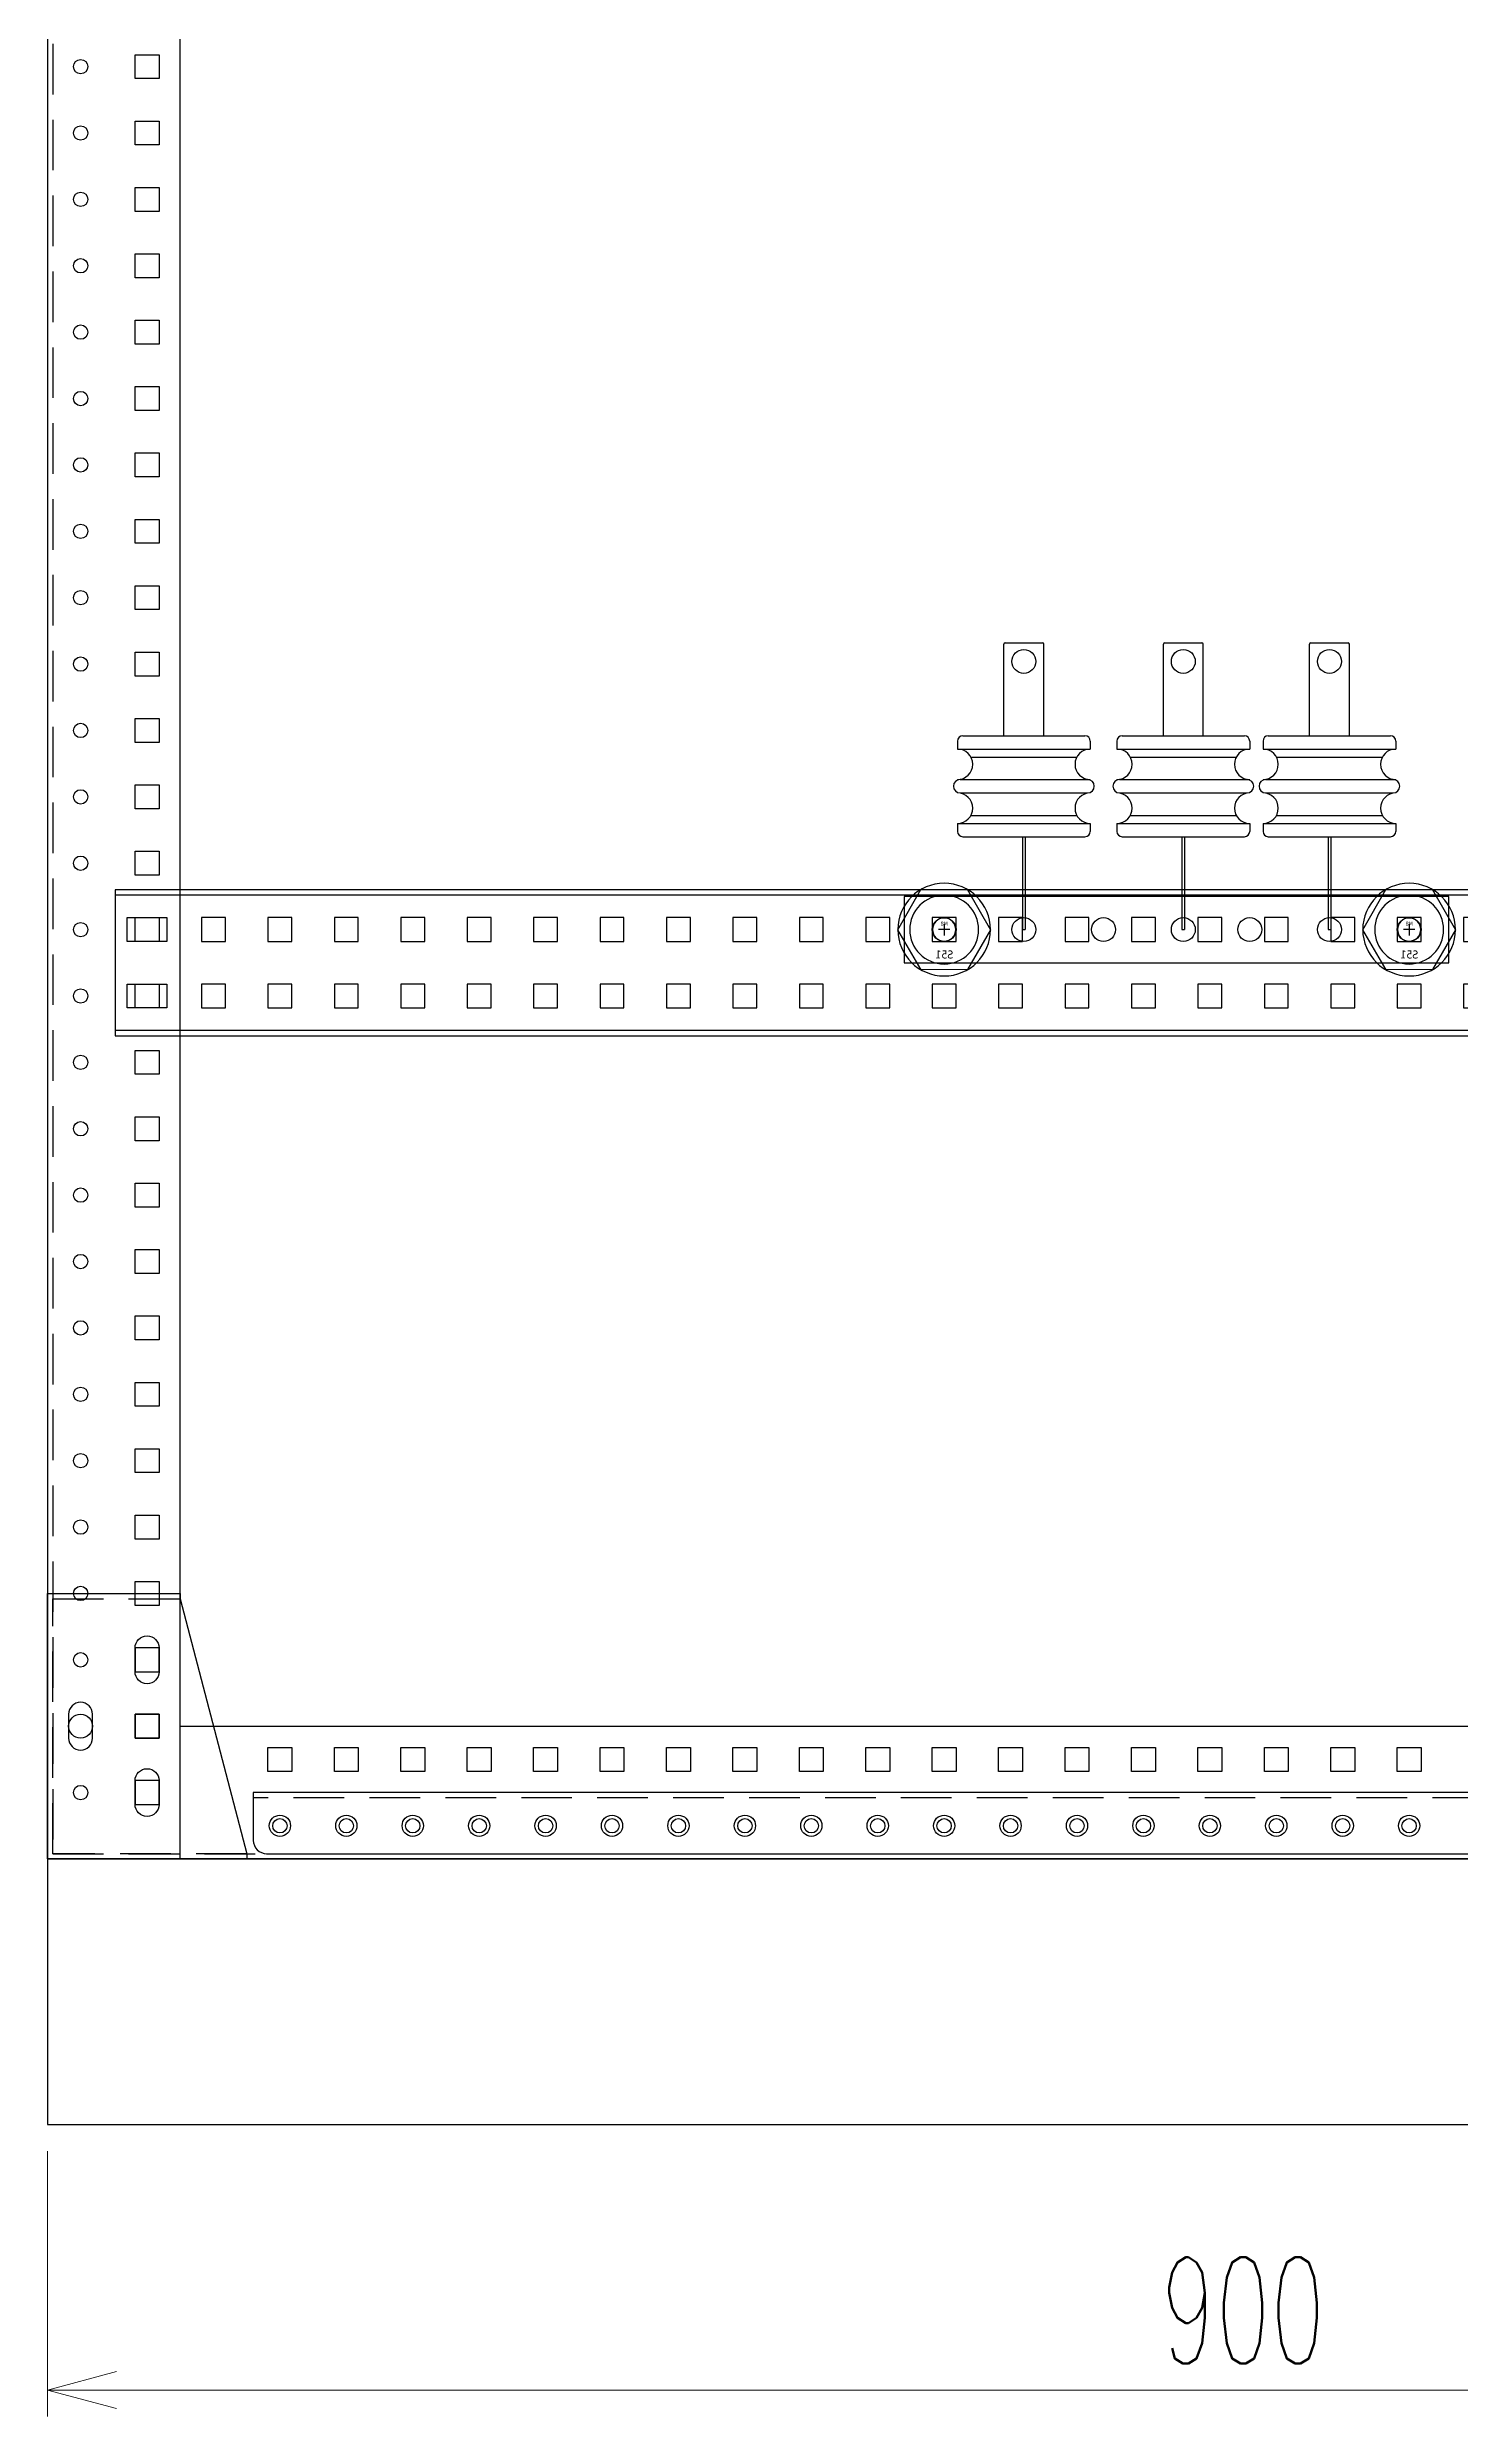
# Model space of a CAD drawing. Header units: millimetres. Extents: x 44190 to 77260, y -67199 to -50358.
# Drawn here: x 58922 to 59454, y -57655 to -56763 of the extents above; entities that cross this region are included whole.
import ezdxf

# ---------------------------------------------------------------- set-up
doc = ezdxf.new("R2010")
doc.units = ezdxf.units.MM
doc.header["$LTSCALE"] = 3
doc.linetypes.add('HIDDEN', pattern=[9.525, 6.35, -3.175])
doc.layers.add('@.DM. KÍCH THƯỚC', color=8, linetype='Continuous', transparency=0.2)
doc.layers.add('@.DM. NÉT CHÍNH', color=7, linetype='Continuous')
doc.layers.add('@.DM. NÉT ĐỤC', color=2, linetype='Continuous')
doc.styles.add('Ann_w01', font='romans.shx', dxfattribs={"width": 0.6, "bigfont": 'chineset.shx'})
doc.styles.get("Standard").update_dxf_attribs({"font": 'arial.ttf'})
doc.dimstyles.new('Dim 01_SC20', dxfattribs={"dimscale": 20, "dimtxt": 2, "dimasz": 1.3, "dimexe": 0.5, "dimexo": 0.5, "dimgap": 0.5, "dimtad": 1, "dimdec": 1, "dimzin": 12, "dimdsep": 46, "dimtxsty": 'Ann_w01', "dimblk": 'OPEN30', "dimcen": 1.5, "dimclrd": 6, "dimclre": 6, "dimclrt": 3, "dimadec": 1, "dimazin": 3, "dimtm": 1e-09, "dimtfac": 1, "dimtdec": 1, "dimtix": 1, "dimtmove": 0, "dimatfit": 3, "dimldrblk": 'OPEN30', "dimfxl": 1, "dimtolj": 1, "dimlwd": 20, "dimlwe": 20, "dimarcsym": 0})

# ---------------------------------------------------------------- blocks, each defined once
blk = doc.blocks.new('_Open30')
at = {"color": 0, "linetype": 'ByBlock', "lineweight": -2}
for p, q in [((-1, 0.268), (0, 0)), ((0, 0), (-1, -0.268)), ((0, 0), (-1, 0))]:
    blk.add_line(p, q, dxfattribs=at)
blk = doc.blocks.new('*D257')
at = {"layer": '@.DM. KÍCH THƯỚC', "color": 6, "lineweight": 20, "transparency": 16777216}
for p, q in [((59822.41, -57455.24), (59822.41, -57655.24)), ((58922.41, -57555.24), (58922.41, -57655.24)), ((59796.41, -57645.24), (58948.41, -57645.24))]:
    blk.add_line(p, q, dxfattribs=at)
at = {"layer": 'Defpoints', "color": 0, "transparency": 16777216}
for p in [(59822.41, -57445.24), (58922.41, -57545.24), (58922.41, -57645.24)]:
    blk.add_point(p, dxfattribs=at)
at = {"layer": '@.DM. KÍCH THƯỚC', "color": 6, "lineweight": 20, "transparency": 16777216, "xscale": 26, "yscale": 26, "zscale": 26, "rotation": 180}
blk.add_blockref('_Open30', (58922.41, -57645.24), dxfattribs=at)
at = {"layer": '@.DM. KÍCH THƯỚC', "color": 6, "lineweight": 20, "transparency": 16777216, "xscale": 26, "yscale": 26, "zscale": 26}
blk.add_blockref('_Open30', (59822.41, -57645.24), dxfattribs=at)
at = {"layer": '@.DM. KÍCH THƯỚC', "color": 3, "transparency": 16777216, "insert": (59372.41, -57615.24), "char_height": 40, "attachment_point": 5, "style": 'Ann_w01'}
blk.add_mtext('\\A1;900', dxfattribs=at)
blk = doc.blocks.new('A$C95002fa8')
at = {"layer": '@.DM. NÉT CHÍNH'}
blk.add_lwpolyline([(0, 100), (75, 100), (75, 0), (25, 0), (25, 2), (0, 98)], close=True, dxfattribs=at)
at = {"layer": '@.DM. NÉT CHÍNH', "linetype": 'HIDDEN'}
blk.add_lwpolyline([(0, 98), (73, 98), (73, 2), (25, 2)], dxfattribs=at)
at = {"layer": '@.DM. NÉT ĐỤC'}
for points in [[(42, 70.5), (42, 79.5), (33, 79.5), (33, 70.5)], [(42, 45.5), (42, 54.5), (33, 54.5), (33, 45.5)], [(42, 20.5), (42, 29.5), (33, 29.5), (33, 20.5)]]:
    blk.add_lwpolyline(points, close=True, dxfattribs=at)
for centre, radius in [((62.5, 75), 2.7), ((62.5, 50), 4.5), ((62.5, 25), 2.7)]:
    blk.add_circle(centre, radius, dxfattribs=at)
blk = doc.blocks.new('*U123')
at = {"layer": '@.DM. NÉT CHÍNH', "color": 1}
for p, q in [((0, 53), (824, 53)), ((0, 2), (824, 2))]:
    blk.add_line(p, q, dxfattribs=at)
for points in [[(0, 55), (824, 55), (824, 0), (0, 0)], [(19.5, 44.5), (19.5, 35.5), (4.5, 35.5), (4.5, 44.5)], [(32.5, 44.5), (41.5, 44.5), (41.5, 35.5), (32.5, 35.5)], [(57.5, 44.5), (66.5, 44.5), (66.5, 35.5), (57.5, 35.5)], [(82.5, 44.5), (91.5, 44.5), (91.5, 35.5), (82.5, 35.5)], [(107.5, 44.5), (116.5, 44.5), (116.5, 35.5), (107.5, 35.5)], [(132.5, 44.5), (141.5, 44.5), (141.5, 35.5), (132.5, 35.5)], [(157.5, 44.5), (166.5, 44.5), (166.5, 35.5), (157.5, 35.5)], [(182.5, 44.5), (191.5, 44.5), (191.5, 35.5), (182.5, 35.5)], [(207.5, 44.5), (216.5, 44.5), (216.5, 35.5), (207.5, 35.5)], [(232.5, 44.5), (241.5, 44.5), (241.5, 35.5), (232.5, 35.5)], [(257.5, 44.5), (266.5, 44.5), (266.5, 35.5), (257.5, 35.5)], [(282.5, 44.5), (291.5, 44.5), (291.5, 35.5), (282.5, 35.5)], [(307.5, 44.5), (316.5, 44.5), (316.5, 35.5), (307.5, 35.5)], [(332.5, 44.5), (341.5, 44.5), (341.5, 35.5), (332.5, 35.5)], [(357.5, 44.5), (366.5, 44.5), (366.5, 35.5), (357.5, 35.5)], [(382.5, 44.5), (391.5, 44.5), (391.5, 35.5), (382.5, 35.5)], [(407.5, 44.5), (416.5, 44.5), (416.5, 35.5), (407.5, 35.5)], [(432.5, 44.5), (441.5, 44.5), (441.5, 35.5), (432.5, 35.5)], [(457.5, 44.5), (466.5, 44.5), (466.5, 35.5), (457.5, 35.5)], [(482.5, 44.5), (491.5, 44.5), (491.5, 35.5), (482.5, 35.5)], [(507.5, 44.5), (516.5, 44.5), (516.5, 35.5), (507.5, 35.5)], [(532.5, 44.5), (541.5, 44.5), (541.5, 35.5), (532.5, 35.5)], [(557.5, 44.5), (566.5, 44.5), (566.5, 35.5), (557.5, 35.5)], [(582.5, 44.5), (591.5, 44.5), (591.5, 35.5), (582.5, 35.5)], [(607.5, 44.5), (616.5, 44.5), (616.5, 35.5), (607.5, 35.5)], [(632.5, 44.5), (641.5, 44.5), (641.5, 35.5), (632.5, 35.5)], [(657.5, 44.5), (666.5, 44.5), (666.5, 35.5), (657.5, 35.5)], [(682.5, 44.5), (691.5, 44.5), (691.5, 35.5), (682.5, 35.5)], [(707.5, 44.5), (716.5, 44.5), (716.5, 35.5), (707.5, 35.5)], [(732.5, 44.5), (741.5, 44.5), (741.5, 35.5), (732.5, 35.5)], [(757.5, 44.5), (766.5, 44.5), (766.5, 35.5), (757.5, 35.5)], [(782.5, 44.5), (791.5, 44.5), (791.5, 35.5), (782.5, 35.5)], [(804.5, 44.5), (804.5, 35.5), (819.5, 35.5), (819.5, 44.5)], [(19.5, 19.5), (19.5, 10.5), (4.5, 10.5), (4.5, 19.5)], [(32.5, 19.5), (41.5, 19.5), (41.5, 10.5), (32.5, 10.5)], [(57.5, 19.5), (66.5, 19.5), (66.5, 10.5), (57.5, 10.5)], [(82.5, 19.5), (91.5, 19.5), (91.5, 10.5), (82.5, 10.5)], [(107.5, 19.5), (116.5, 19.5), (116.5, 10.5), (107.5, 10.5)], [(132.5, 19.5), (141.5, 19.5), (141.5, 10.5), (132.5, 10.5)], [(157.5, 19.5), (166.5, 19.5), (166.5, 10.5), (157.5, 10.5)], [(182.5, 19.5), (191.5, 19.5), (191.5, 10.5), (182.5, 10.5)], [(207.5, 19.5), (216.5, 19.5), (216.5, 10.5), (207.5, 10.5)], [(232.5, 19.5), (241.5, 19.5), (241.5, 10.5), (232.5, 10.5)], [(257.5, 19.5), (266.5, 19.5), (266.5, 10.5), (257.5, 10.5)], [(282.5, 19.5), (291.5, 19.5), (291.5, 10.5), (282.5, 10.5)], [(307.5, 19.5), (316.5, 19.5), (316.5, 10.5), (307.5, 10.5)], [(332.5, 19.5), (341.5, 19.5), (341.5, 10.5), (332.5, 10.5)], [(357.5, 19.5), (366.5, 19.5), (366.5, 10.5), (357.5, 10.5)], [(382.5, 19.5), (391.5, 19.5), (391.5, 10.5), (382.5, 10.5)], [(407.5, 19.5), (416.5, 19.5), (416.5, 10.5), (407.5, 10.5)], [(432.5, 19.5), (441.5, 19.5), (441.5, 10.5), (432.5, 10.5)], [(457.5, 19.5), (466.5, 19.5), (466.5, 10.5), (457.5, 10.5)], [(482.5, 19.5), (491.5, 19.5), (491.5, 10.5), (482.5, 10.5)], [(507.5, 19.5), (516.5, 19.5), (516.5, 10.5), (507.5, 10.5)], [(532.5, 19.5), (541.5, 19.5), (541.5, 10.5), (532.5, 10.5)], [(557.5, 19.5), (566.5, 19.5), (566.5, 10.5), (557.5, 10.5)], [(582.5, 19.5), (591.5, 19.5), (591.5, 10.5), (582.5, 10.5)], [(607.5, 19.5), (616.5, 19.5), (616.5, 10.5), (607.5, 10.5)], [(632.5, 19.5), (641.5, 19.5), (641.5, 10.5), (632.5, 10.5)], [(657.5, 19.5), (666.5, 19.5), (666.5, 10.5), (657.5, 10.5)], [(682.5, 19.5), (691.5, 19.5), (691.5, 10.5), (682.5, 10.5)], [(707.5, 19.5), (716.5, 19.5), (716.5, 10.5), (707.5, 10.5)], [(732.5, 19.5), (741.5, 19.5), (741.5, 10.5), (732.5, 10.5)], [(757.5, 19.5), (766.5, 19.5), (766.5, 10.5), (757.5, 10.5)], [(782.5, 19.5), (791.5, 19.5), (791.5, 10.5), (782.5, 10.5)], [(804.5, 19.5), (804.5, 10.5), (819.5, 10.5), (819.5, 19.5)]]:
    blk.add_lwpolyline(points, close=True, dxfattribs=at)
blk = doc.blocks.new('*U76')
for p, q in [((-7.5, 50), (-7.5, 84.5)), ((-7, 85), (7, 85)), ((7.5, 50), (7.5, 84.5)), ((-25, 48), (-25, 45)), ((-25, 45), (25, 45)), ((-23, 50), (23, 50)), ((25, 48), (25, 45)), ((-25, 17), (25, 17)), ((-25, 17), (-25, 14)), ((-23, 12), (23, 12)), ((-0.5, 12), (-0.5, -23)), ((0.5, 12), (0.5, -23)), ((25, 17), (25, 14)), ((-0.5, -23), (0.5, -23))]:
    blk.add_line(p, q)
at = {"color": 32}
for p, q in [((-19.95, 42), (19.95, 42)), ((-24, 33.5), (25, 33.5)), ((-24, 28.5), (24, 28.5)), ((-19.95, 20), (19.95, 20))]:
    blk.add_line(p, q, dxfattribs=at)
blk.add_circle((0, 78), 4.5)
for centre, radius, start, end in [((-7, 84.5), 0.5, 90, 180), ((7, 84.5), 0.5, 0, 90), ((-23, 48), 2, 90, 180), ((23, 48), 2, 0, 90), ((-23, 14), 2, 180, 270), ((23, 14), 2, 270, 0)]:
    blk.add_arc(centre, radius, start, end)
for centre, radius, start, end in [((-25, 39.25), 5.75, 270, 90), ((25, 39.25), 5.75, 90, 270), ((-24, 31), 2.5, 90, 270), ((-25, 22.75), 5.75, 270, 90), ((25, 22.75), 5.75, 90, 270), ((24, 31), 2.5, 270, 90)]:
    blk.add_arc(centre, radius, start, end, dxfattribs=at)
blk = doc.blocks.new('*U665')
at = {"color": 252}
for p, q in [((-2.18, 9.53), (2.18, 9.53)), ((0, 11.71), (0, 7.34))]:
    blk.add_line(p, q, dxfattribs=at)
at = {"color": 1}
blk.add_lwpolyline([(-8.64, 24.7), (-17.46, 9.49), (-8.82, -5.54), (8.64, -5.65), (17.46, 9.42), (8.82, 24.6)], close=True, dxfattribs=at)
for radius in [17.46, 12.96, 4.37]:
    blk.add_circle((0, 9.53), radius, dxfattribs=at)
at = {"color": 1, "width": 30.0978, "attachment_point": 5}
for s, insert, char_height in [('{\\fTahoma|b0|i0|c0|p34;M8}', (-0.04, 11.77), 1.5), ('{\\fTahoma|b0|i0|c0|p34;S51}', (-0.04, 0.14), 3)]:
    blk.add_mtext(s, dxfattribs=dict(at, insert=insert, char_height=char_height))

msp = doc.modelspace()

# ---------------------------------------------------------------- linework, layer by layer
msp.add_lwpolyline([(59244.91, -57107.74), (59449.91, -57107.74), (59449.91, -57082.74), (59244.91, -57082.74)], close=True)
at = {"color": 2}
for points in [[(59005.41, -57403.24), (59014.41, -57403.24), (59014.41, -57412.24), (59005.41, -57412.24)], [(59030.41, -57403.24), (59039.41, -57403.24), (59039.41, -57412.24), (59030.41, -57412.24)], [(59055.41, -57403.24), (59064.41, -57403.24), (59064.41, -57412.24), (59055.41, -57412.24)], [(59080.41, -57403.24), (59089.41, -57403.24), (59089.41, -57412.24), (59080.41, -57412.24)], [(59105.41, -57403.24), (59114.41, -57403.24), (59114.41, -57412.24), (59105.41, -57412.24)], [(59130.41, -57403.24), (59139.41, -57403.24), (59139.41, -57412.24), (59130.41, -57412.24)], [(59155.41, -57403.24), (59164.41, -57403.24), (59164.41, -57412.24), (59155.41, -57412.24)], [(59180.41, -57403.24), (59189.41, -57403.24), (59189.41, -57412.24), (59180.41, -57412.24)], [(59205.41, -57403.24), (59214.41, -57403.24), (59214.41, -57412.24), (59205.41, -57412.24)], [(59230.41, -57403.24), (59239.41, -57403.24), (59239.41, -57412.24), (59230.41, -57412.24)], [(59255.41, -57403.24), (59264.41, -57403.24), (59264.41, -57412.24), (59255.41, -57412.24)], [(59280.41, -57403.24), (59289.41, -57403.24), (59289.41, -57412.24), (59280.41, -57412.24)], [(59305.41, -57403.24), (59314.41, -57403.24), (59314.41, -57412.24), (59305.41, -57412.24)], [(59330.41, -57403.24), (59339.41, -57403.24), (59339.41, -57412.24), (59330.41, -57412.24)], [(59355.41, -57403.24), (59364.41, -57403.24), (59364.41, -57412.24), (59355.41, -57412.24)], [(59380.41, -57403.24), (59389.41, -57403.24), (59389.41, -57412.24), (59380.41, -57412.24)], [(59405.41, -57403.24), (59414.41, -57403.24), (59414.41, -57412.24), (59405.41, -57412.24)], [(59430.41, -57403.24), (59439.41, -57403.24), (59439.41, -57412.24), (59430.41, -57412.24)]]:
    msp.add_lwpolyline(points, close=True, dxfattribs=at)
for centre in [(59259.91, -57095.24), (59289.91, -57095.24), (59319.91, -57095.24), (59349.91, -57095.24), (59374.91, -57095.24), (59404.91, -57095.24), (59434.91, -57095.24)]:
    msp.add_circle(centre, 4.5)
at = {"layer": '@.DM. NÉT CHÍNH', "color": 3, "linetype": 'HIDDEN'}
msp.add_line((59719.91, -57422.24), (58999.91, -57422.24), dxfattribs=at)
at = {"layer": '@.DM. NÉT CHÍNH'}
for points in [[(59797.41, -55645.24), (58922.41, -55645.24), (58922.41, -57445.24), (59797.41, -57445.24)], [(58922.41, -57545.24), (59797.41, -57545.24), (59797.41, -57445.24), (58922.41, -57445.24)]]:
    msp.add_lwpolyline(points, close=True, dxfattribs=at)
at = {"layer": '@.DM. NÉT CHÍNH', "linetype": 'HIDDEN'}
msp.add_lwpolyline([(59795.41, -55647.24), (58924.41, -55647.24), (58924.41, -57443.24), (59795.41, -57443.24)], close=True, dxfattribs=at)
at = {"layer": '@.DM. NÉT CHÍNH'}
for points in [[(58972.41, -57445.24), (58972.41, -55645.24)], [(58972.41, -57395.24), (59747.41, -57395.24)]]:
    msp.add_lwpolyline(points, dxfattribs=at)
at = {"layer": '@.DM. NÉT CHÍNH', "color": 2}
for points in [[(58964.41, -56765.74), (58964.41, -56774.74), (58955.41, -56774.74), (58955.41, -56765.74)], [(58964.41, -56790.74), (58964.41, -56799.74), (58955.41, -56799.74), (58955.41, -56790.74)], [(58964.41, -56815.74), (58964.41, -56824.74), (58955.41, -56824.74), (58955.41, -56815.74)], [(58964.41, -56840.74), (58964.41, -56849.74), (58955.41, -56849.74), (58955.41, -56840.74)], [(58964.41, -56865.74), (58964.41, -56874.74), (58955.41, -56874.74), (58955.41, -56865.74)], [(58964.41, -56890.74), (58964.41, -56899.74), (58955.41, -56899.74), (58955.41, -56890.74)], [(58964.41, -56915.74), (58964.41, -56924.74), (58955.41, -56924.74), (58955.41, -56915.74)], [(58964.41, -56940.74), (58964.41, -56949.74), (58955.41, -56949.74), (58955.41, -56940.74)], [(58964.41, -56965.74), (58964.41, -56974.74), (58955.41, -56974.74), (58955.41, -56965.74)], [(58964.41, -56990.74), (58964.41, -56999.74), (58955.41, -56999.74), (58955.41, -56990.74)], [(58964.41, -57015.74), (58964.41, -57024.74), (58955.41, -57024.74), (58955.41, -57015.74)], [(58964.41, -57040.74), (58964.41, -57049.74), (58955.41, -57049.74), (58955.41, -57040.74)], [(58964.41, -57065.74), (58964.41, -57074.74), (58955.41, -57074.74), (58955.41, -57065.74)], [(58964.41, -57090.74), (58964.41, -57099.74), (58955.41, -57099.74), (58955.41, -57090.74)], [(58964.41, -57115.74), (58964.41, -57124.74), (58955.41, -57124.74), (58955.41, -57115.74)], [(58964.41, -57140.74), (58964.41, -57149.74), (58955.41, -57149.74), (58955.41, -57140.74)], [(58964.41, -57165.74), (58964.41, -57174.74), (58955.41, -57174.74), (58955.41, -57165.74)], [(58964.41, -57190.74), (58964.41, -57199.74), (58955.41, -57199.74), (58955.41, -57190.74)], [(58964.41, -57215.74), (58964.41, -57224.74), (58955.41, -57224.74), (58955.41, -57215.74)], [(58964.41, -57240.74), (58964.41, -57249.74), (58955.41, -57249.74), (58955.41, -57240.74)], [(58964.41, -57265.74), (58964.41, -57274.74), (58955.41, -57274.74), (58955.41, -57265.74)], [(58964.41, -57290.74), (58964.41, -57299.74), (58955.41, -57299.74), (58955.41, -57290.74)], [(58964.41, -57315.74), (58964.41, -57324.74), (58955.41, -57324.74), (58955.41, -57315.74)], [(58964.41, -57340.74), (58964.41, -57349.74), (58955.41, -57349.74), (58955.41, -57340.74)], [(58964.41, -57399.74), (58955.41, -57399.74), (58955.41, -57390.74), (58964.41, -57390.74)]]:
    msp.add_lwpolyline(points, close=True, dxfattribs=at)
for points in [[(58955.41, -57374.74), (58955.41, -57365.74, -1), (58964.41, -57365.74), (58964.41, -57374.74, -1)], [(58939.41, -57399.74), (58939.41, -57390.74, 1), (58930.41, -57390.74), (58930.41, -57399.74, 1)], [(58955.41, -57424.74), (58955.41, -57415.74, -1), (58964.41, -57415.74), (58964.41, -57424.74, -1)]]:
    msp.add_lwpolyline(points, format="xyb", close=True, dxfattribs=at)
at = {"layer": '@.DM. NÉT CHÍNH', "color": 3}
msp.add_lwpolyline([(58999.91, -57420.24), (58999.91, -57438.24, 0.414214), (59004.91, -57443.24), (59714.91, -57443.24, 0.414214), (59719.91, -57438.24), (59719.91, -57420.24)], format="xyb", close=True, dxfattribs=at)
at = {"layer": '@.DM. NÉT CHÍNH', "color": 2}
for centre in [(58934.91, -56770.24), (58934.91, -56795.24), (58934.91, -56820.24), (58934.91, -56845.24), (58934.91, -56870.24), (58934.91, -56895.24), (58934.91, -56920.24), (58934.91, -56945.24), (58934.91, -56970.24), (58934.91, -56995.24), (58934.91, -57020.24), (58934.91, -57045.24), (58934.91, -57070.24), (58934.91, -57095.24), (58934.91, -57120.24), (58934.91, -57145.24), (58934.91, -57170.24), (58934.91, -57195.24), (58934.91, -57220.24), (58934.91, -57245.24), (58934.91, -57270.24), (58934.91, -57295.24), (58934.91, -57320.24), (58934.91, -57345.24), (58934.91, -57370.24), (58934.91, -57420.24), (59009.91, -57432.74), (59034.91, -57432.74), (59059.91, -57432.74), (59084.91, -57432.74), (59109.91, -57432.74), (59134.91, -57432.74), (59159.91, -57432.74), (59184.91, -57432.74), (59209.91, -57432.74), (59234.91, -57432.74), (59259.91, -57432.74), (59284.91, -57432.74), (59309.91, -57432.74), (59334.91, -57432.74), (59359.91, -57432.74), (59384.91, -57432.74), (59409.91, -57432.74), (59434.91, -57432.74)]:
    msp.add_circle(centre, 2.7, dxfattribs=at)
at = {"layer": '@.DM. NÉT CHÍNH', "color": 3}
for centre in [(59009.91, -57432.74), (59034.91, -57432.74), (59059.91, -57432.74), (59084.91, -57432.74), (59109.91, -57432.74), (59134.91, -57432.74), (59159.91, -57432.74), (59184.91, -57432.74), (59209.91, -57432.74), (59234.91, -57432.74), (59259.91, -57432.74), (59284.91, -57432.74), (59309.91, -57432.74), (59334.91, -57432.74), (59359.91, -57432.74), (59384.91, -57432.74), (59409.91, -57432.74), (59434.91, -57432.74)]:
    msp.add_circle(centre, 4, dxfattribs=at)

# ---------------------------------------------------------------- block references
for p in [(59289.91, -57072.24), (59349.91, -57072.24), (59404.91, -57072.24)]:
    msp.add_blockref('*U76', p)
at = {"xscale": -1}
for p in [(59259.91, -57104.77), (59434.91, -57104.77)]:
    msp.add_blockref('*U665', p, dxfattribs=at)
at = {"layer": '@.DM. NÉT CHÍNH', "xscale": -1}
msp.add_blockref('*U123', (59771.91, -57135.24), dxfattribs=at)
at = {"layer": '@.DM. NÉT CHÍNH', "rotation": 180}
msp.add_blockref('A$C95002fa8', (58997.41, -57345.24), dxfattribs=at)

# ---------------------------------------------------------------- dimensions: what is measured, and where the dimension line sits
at = {"layer": '@.DM. KÍCH THƯỚC'}
dim = msp.add_linear_dim(base=(58922.41, -57645.24), p1=(59822.41, -57445.24), p2=(58922.41, -57545.24), dimstyle='Dim 01_SC20', dxfattribs=at)
dim.commit()
dim.dimension.update_dxf_attribs({"geometry": '*D257', "text_midpoint": (59372.41, -57615.24)})

doc.saveas('drawing.dxf')
